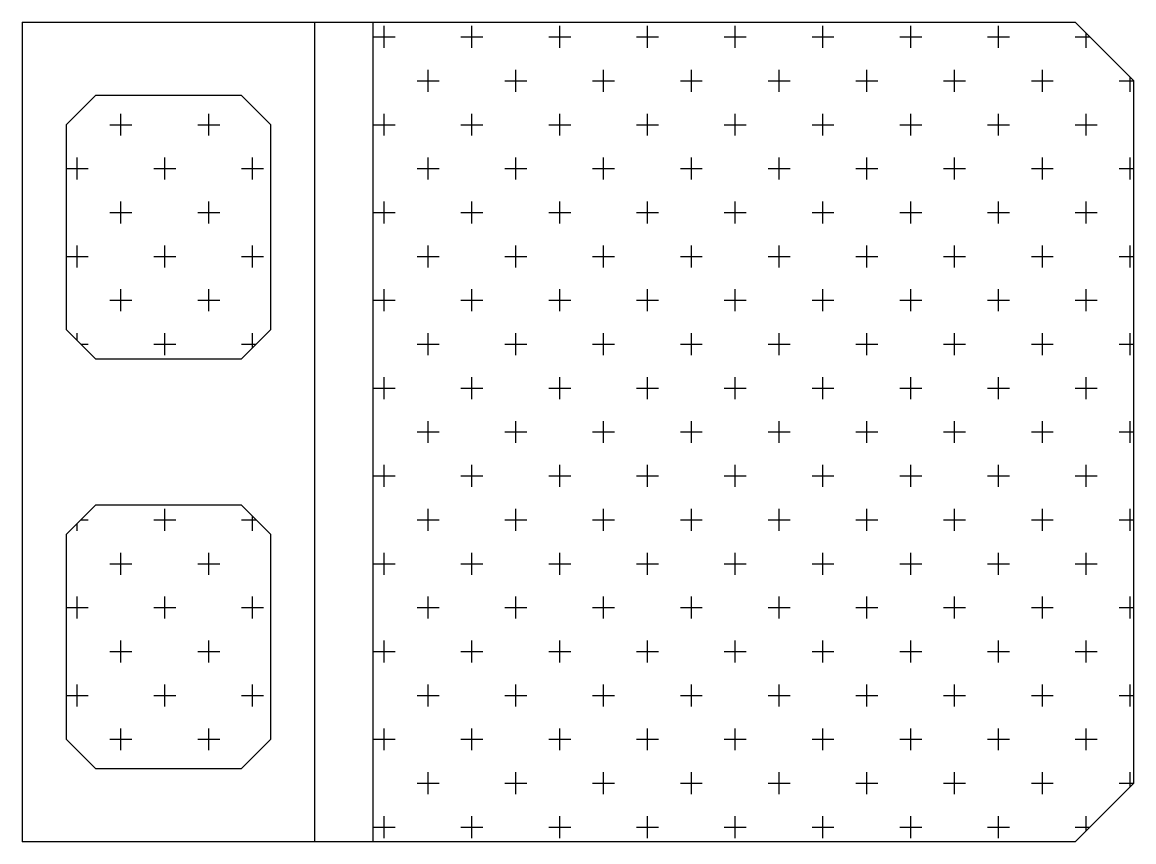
# Model space of a CAD drawing. Extents: x 0 to 1.9, y -128.2 to -126.8.
import ezdxf

# ---------------------------------------------------------------- set-up
doc = ezdxf.new("R2010")
doc.units = 0
doc.header["$MEASUREMENT"] = 0
doc.layers.get('0').update_dxf_attribs({"linetype": 'CONTINUOUS'})

# ---------------------------------------------------------------- blocks, each defined once
blk = doc.blocks.new('*X0')
at = {"color": 0}
for p, q in [((181.875, 358.125), (181.875, 361.875)), ((196.875, 358.125), (196.875, 361.875)), ((211.875, 358.125), (211.875, 361.875)), ((226.875, 358.125), (226.875, 361.875)), ((241.875, 358.125), (241.875, 361.875)), ((256.875, 358.125), (256.875, 361.875)), ((271.875, 358.125), (271.875, 361.875)), ((286.875, 358.125), (286.875, 361.875)), ((180, 360), (183.75, 360)), ((195, 360), (198.75, 360)), ((210, 360), (213.75, 360)), ((225, 360), (228.75, 360)), ((240, 360), (243.75, 360)), ((255, 360), (258.75, 360)), ((270, 360), (273.75, 360)), ((285, 360), (288.75, 360)), ((300, 360), (302.5, 360)), ((301.875, 358.125), (301.875, 360.625)), ((189.375, 350.625), (189.375, 354.375)), ((204.375, 350.625), (204.375, 354.375)), ((219.375, 350.625), (219.375, 354.375)), ((234.375, 350.625), (234.375, 354.375)), ((249.375, 350.625), (249.375, 354.375)), ((264.375, 350.625), (264.375, 354.375)), ((279.375, 350.625), (279.375, 354.375)), ((294.375, 350.625), (294.375, 354.375)), ((187.5, 352.5), (191.25, 352.5)), ((202.5, 352.5), (206.25, 352.5)), ((217.5, 352.5), (221.25, 352.5)), ((232.5, 352.5), (236.25, 352.5)), ((247.5, 352.5), (251.25, 352.5)), ((262.5, 352.5), (266.25, 352.5)), ((277.5, 352.5), (281.25, 352.5)), ((292.5, 352.5), (296.25, 352.5)), ((307.5, 352.5), (310, 352.5)), ((309.375, 350.625), (309.375, 353.125)), ((136.875, 343.125), (136.875, 346.875)), ((151.875, 343.125), (151.875, 346.875)), ((181.875, 343.125), (181.875, 346.875)), ((196.875, 343.125), (196.875, 346.875)), ((211.875, 343.125), (211.875, 346.875)), ((226.875, 343.125), (226.875, 346.875)), ((241.875, 343.125), (241.875, 346.875)), ((256.875, 343.125), (256.875, 346.875)), ((271.875, 343.125), (271.875, 346.875)), ((286.875, 343.125), (286.875, 346.875)), ((301.875, 343.125), (301.875, 346.875)), ((135, 345), (138.75, 345)), ((150, 345), (153.75, 345)), ((180, 345), (183.75, 345)), ((195, 345), (198.75, 345)), ((210, 345), (213.75, 345)), ((225, 345), (228.75, 345)), ((240, 345), (243.75, 345)), ((255, 345), (258.75, 345)), ((270, 345), (273.75, 345)), ((285, 345), (288.75, 345)), ((300, 345), (303.75, 345)), ((129.375, 335.625), (129.375, 339.375)), ((144.375, 335.625), (144.375, 339.375)), ((159.375, 335.625), (159.375, 339.375)), ((189.375, 335.625), (189.375, 339.375)), ((204.375, 335.625), (204.375, 339.375)), ((219.375, 335.625), (219.375, 339.375)), ((234.375, 335.625), (234.375, 339.375)), ((249.375, 335.625), (249.375, 339.375)), ((264.375, 335.625), (264.375, 339.375)), ((279.375, 335.625), (279.375, 339.375)), ((294.375, 335.625), (294.375, 339.375)), ((309.375, 335.625), (309.375, 339.375)), ((127.5, 337.5), (131.25, 337.5)), ((142.5, 337.5), (146.25, 337.5)), ((157.5, 337.5), (161.25, 337.5)), ((187.5, 337.5), (191.25, 337.5)), ((202.5, 337.5), (206.25, 337.5)), ((217.5, 337.5), (221.25, 337.5)), ((232.5, 337.5), (236.25, 337.5)), ((247.5, 337.5), (251.25, 337.5)), ((262.5, 337.5), (266.25, 337.5)), ((277.5, 337.5), (281.25, 337.5)), ((292.5, 337.5), (296.25, 337.5)), ((307.5, 337.5), (310, 337.5)), ((136.875, 328.125), (136.875, 331.875)), ((151.875, 328.125), (151.875, 331.875)), ((181.875, 328.125), (181.875, 331.875)), ((196.875, 328.125), (196.875, 331.875)), ((211.875, 328.125), (211.875, 331.875)), ((226.875, 328.125), (226.875, 331.875)), ((241.875, 328.125), (241.875, 331.875)), ((256.875, 328.125), (256.875, 331.875)), ((271.875, 328.125), (271.875, 331.875)), ((286.875, 328.125), (286.875, 331.875)), ((301.875, 328.125), (301.875, 331.875)), ((135, 330), (138.75, 330)), ((150, 330), (153.75, 330)), ((180, 330), (183.75, 330)), ((195, 330), (198.75, 330)), ((210, 330), (213.75, 330)), ((225, 330), (228.75, 330)), ((240, 330), (243.75, 330)), ((255, 330), (258.75, 330)), ((270, 330), (273.75, 330)), ((285, 330), (288.75, 330)), ((300, 330), (303.75, 330)), ((129.375, 320.625), (129.375, 324.375)), ((144.375, 320.625), (144.375, 324.375)), ((159.375, 320.625), (159.375, 324.375)), ((189.375, 320.625), (189.375, 324.375)), ((204.375, 320.625), (204.375, 324.375)), ((219.375, 320.625), (219.375, 324.375)), ((234.375, 320.625), (234.375, 324.375)), ((249.375, 320.625), (249.375, 324.375)), ((264.375, 320.625), (264.375, 324.375)), ((279.375, 320.625), (279.375, 324.375)), ((294.375, 320.625), (294.375, 324.375)), ((309.375, 320.625), (309.375, 324.375)), ((127.5, 322.5), (131.25, 322.5)), ((142.5, 322.5), (146.25, 322.5)), ((157.5, 322.5), (161.25, 322.5)), ((187.5, 322.5), (191.25, 322.5)), ((202.5, 322.5), (206.25, 322.5)), ((217.5, 322.5), (221.25, 322.5)), ((232.5, 322.5), (236.25, 322.5)), ((247.5, 322.5), (251.25, 322.5)), ((262.5, 322.5), (266.25, 322.5)), ((277.5, 322.5), (281.25, 322.5)), ((292.5, 322.5), (296.25, 322.5)), ((307.5, 322.5), (310, 322.5)), ((136.875, 313.125), (136.875, 316.875)), ((151.875, 313.125), (151.875, 316.875)), ((181.875, 313.125), (181.875, 316.875)), ((196.875, 313.125), (196.875, 316.875)), ((211.875, 313.125), (211.875, 316.875)), ((226.875, 313.125), (226.875, 316.875)), ((241.875, 313.125), (241.875, 316.875)), ((256.875, 313.125), (256.875, 316.875)), ((271.875, 313.125), (271.875, 316.875)), ((286.875, 313.125), (286.875, 316.875)), ((301.875, 313.125), (301.875, 316.875)), ((135, 315), (138.75, 315)), ((150, 315), (153.75, 315)), ((180, 315), (183.75, 315)), ((195, 315), (198.75, 315)), ((210, 315), (213.75, 315)), ((225, 315), (228.75, 315)), ((240, 315), (243.75, 315)), ((255, 315), (258.75, 315)), ((270, 315), (273.75, 315)), ((285, 315), (288.75, 315)), ((300, 315), (303.75, 315)), ((129.375, 308.125), (129.375, 309.375)), ((144.375, 305.625), (144.375, 309.375)), ((159.375, 306.875), (159.375, 309.375)), ((189.375, 305.625), (189.375, 309.375)), ((204.375, 305.625), (204.375, 309.375)), ((219.375, 305.625), (219.375, 309.375)), ((234.375, 305.625), (234.375, 309.375)), ((249.375, 305.625), (249.375, 309.375)), ((264.375, 305.625), (264.375, 309.375)), ((279.375, 305.625), (279.375, 309.375)), ((294.375, 305.625), (294.375, 309.375)), ((309.375, 305.625), (309.375, 309.375)), ((130, 307.5), (131.25, 307.5)), ((142.5, 307.5), (146.25, 307.5)), ((157.5, 307.5), (160, 307.5)), ((187.5, 307.5), (191.25, 307.5)), ((202.5, 307.5), (206.25, 307.5)), ((217.5, 307.5), (221.25, 307.5)), ((232.5, 307.5), (236.25, 307.5)), ((247.5, 307.5), (251.25, 307.5)), ((262.5, 307.5), (266.25, 307.5)), ((277.5, 307.5), (281.25, 307.5)), ((292.5, 307.5), (296.25, 307.5)), ((307.5, 307.5), (310, 307.5)), ((181.875, 298.125), (181.875, 301.875)), ((196.875, 298.125), (196.875, 301.875)), ((211.875, 298.125), (211.875, 301.875)), ((226.875, 298.125), (226.875, 301.875)), ((241.875, 298.125), (241.875, 301.875)), ((256.875, 298.125), (256.875, 301.875)), ((271.875, 298.125), (271.875, 301.875)), ((286.875, 298.125), (286.875, 301.875)), ((301.875, 298.125), (301.875, 301.875)), ((180, 300), (183.75, 300)), ((195, 300), (198.75, 300)), ((210, 300), (213.75, 300)), ((225, 300), (228.75, 300)), ((240, 300), (243.75, 300)), ((255, 300), (258.75, 300)), ((270, 300), (273.75, 300)), ((285, 300), (288.75, 300)), ((300, 300), (303.75, 300)), ((189.375, 290.625), (189.375, 294.375)), ((204.375, 290.625), (204.375, 294.375)), ((219.375, 290.625), (219.375, 294.375)), ((234.375, 290.625), (234.375, 294.375)), ((249.375, 290.625), (249.375, 294.375)), ((264.375, 290.625), (264.375, 294.375)), ((279.375, 290.625), (279.375, 294.375)), ((294.375, 290.625), (294.375, 294.375)), ((309.375, 290.625), (309.375, 294.375)), ((187.5, 292.5), (191.25, 292.5)), ((202.5, 292.5), (206.25, 292.5)), ((217.5, 292.5), (221.25, 292.5)), ((232.5, 292.5), (236.25, 292.5)), ((247.5, 292.5), (251.25, 292.5)), ((262.5, 292.5), (266.25, 292.5)), ((277.5, 292.5), (281.25, 292.5)), ((292.5, 292.5), (296.25, 292.5)), ((307.5, 292.5), (310, 292.5)), ((180, 285), (183.75, 285)), ((181.875, 283.125), (181.875, 286.875)), ((195, 285), (198.75, 285)), ((196.875, 283.125), (196.875, 286.875)), ((210, 285), (213.75, 285)), ((211.875, 283.125), (211.875, 286.875)), ((225, 285), (228.75, 285)), ((226.875, 283.125), (226.875, 286.875)), ((240, 285), (243.75, 285)), ((241.875, 283.125), (241.875, 286.875)), ((255, 285), (258.75, 285)), ((256.875, 283.125), (256.875, 286.875)), ((270, 285), (273.75, 285)), ((271.875, 283.125), (271.875, 286.875)), ((285, 285), (288.75, 285)), ((286.875, 283.125), (286.875, 286.875)), ((300, 285), (303.75, 285)), ((301.875, 283.125), (301.875, 286.875)), ((144.375, 275.625), (144.375, 279.375)), ((189.375, 275.625), (189.375, 279.375)), ((204.375, 275.625), (204.375, 279.375)), ((219.375, 275.625), (219.375, 279.375)), ((234.375, 275.625), (234.375, 279.375)), ((249.375, 275.625), (249.375, 279.375)), ((264.375, 275.625), (264.375, 279.375)), ((279.375, 275.625), (279.375, 279.375)), ((294.375, 275.625), (294.375, 279.375)), ((309.375, 275.625), (309.375, 279.375)), ((130, 277.5), (131.25, 277.5)), ((142.5, 277.5), (146.25, 277.5)), ((157.5, 277.5), (160, 277.5)), ((159.375, 275.625), (159.375, 278.125)), ((187.5, 277.5), (191.25, 277.5)), ((202.5, 277.5), (206.25, 277.5)), ((217.5, 277.5), (221.25, 277.5)), ((232.5, 277.5), (236.25, 277.5)), ((247.5, 277.5), (251.25, 277.5)), ((262.5, 277.5), (266.25, 277.5)), ((277.5, 277.5), (281.25, 277.5)), ((292.5, 277.5), (296.25, 277.5)), ((307.5, 277.5), (310, 277.5)), ((129.375, 275.625), (129.375, 276.875)), ((136.875, 268.125), (136.875, 271.875)), ((151.875, 268.125), (151.875, 271.875)), ((181.875, 268.125), (181.875, 271.875)), ((196.875, 268.125), (196.875, 271.875)), ((211.875, 268.125), (211.875, 271.875)), ((226.875, 268.125), (226.875, 271.875)), ((241.875, 268.125), (241.875, 271.875)), ((256.875, 268.125), (256.875, 271.875)), ((271.875, 268.125), (271.875, 271.875)), ((286.875, 268.125), (286.875, 271.875)), ((301.875, 268.125), (301.875, 271.875)), ((135, 270), (138.75, 270)), ((150, 270), (153.75, 270)), ((180, 270), (183.75, 270)), ((195, 270), (198.75, 270)), ((210, 270), (213.75, 270)), ((225, 270), (228.75, 270)), ((240, 270), (243.75, 270)), ((255, 270), (258.75, 270)), ((270, 270), (273.75, 270)), ((285, 270), (288.75, 270)), ((300, 270), (303.75, 270)), ((129.375, 260.625), (129.375, 264.375)), ((144.375, 260.625), (144.375, 264.375)), ((159.375, 260.625), (159.375, 264.375)), ((189.375, 260.625), (189.375, 264.375)), ((204.375, 260.625), (204.375, 264.375)), ((219.375, 260.625), (219.375, 264.375)), ((234.375, 260.625), (234.375, 264.375)), ((249.375, 260.625), (249.375, 264.375)), ((264.375, 260.625), (264.375, 264.375)), ((279.375, 260.625), (279.375, 264.375)), ((294.375, 260.625), (294.375, 264.375)), ((309.375, 260.625), (309.375, 264.375)), ((127.5, 262.5), (131.25, 262.5)), ((142.5, 262.5), (146.25, 262.5)), ((157.5, 262.5), (161.25, 262.5)), ((187.5, 262.5), (191.25, 262.5)), ((202.5, 262.5), (206.25, 262.5)), ((217.5, 262.5), (221.25, 262.5)), ((232.5, 262.5), (236.25, 262.5)), ((247.5, 262.5), (251.25, 262.5)), ((262.5, 262.5), (266.25, 262.5)), ((277.5, 262.5), (281.25, 262.5)), ((292.5, 262.5), (296.25, 262.5)), ((307.5, 262.5), (310, 262.5)), ((136.875, 253.125), (136.875, 256.875)), ((151.875, 253.125), (151.875, 256.875)), ((181.875, 253.125), (181.875, 256.875)), ((196.875, 253.125), (196.875, 256.875)), ((211.875, 253.125), (211.875, 256.875)), ((226.875, 253.125), (226.875, 256.875)), ((241.875, 253.125), (241.875, 256.875)), ((256.875, 253.125), (256.875, 256.875)), ((271.875, 253.125), (271.875, 256.875)), ((286.875, 253.125), (286.875, 256.875)), ((301.875, 253.125), (301.875, 256.875)), ((135, 255), (138.75, 255)), ((150, 255), (153.75, 255)), ((180, 255), (183.75, 255)), ((195, 255), (198.75, 255)), ((210, 255), (213.75, 255)), ((225, 255), (228.75, 255)), ((240, 255), (243.75, 255)), ((255, 255), (258.75, 255)), ((270, 255), (273.75, 255)), ((285, 255), (288.75, 255)), ((300, 255), (303.75, 255)), ((129.375, 245.625), (129.375, 249.375)), ((144.375, 245.625), (144.375, 249.375)), ((159.375, 245.625), (159.375, 249.375)), ((189.375, 245.625), (189.375, 249.375)), ((204.375, 245.625), (204.375, 249.375)), ((219.375, 245.625), (219.375, 249.375)), ((234.375, 245.625), (234.375, 249.375)), ((249.375, 245.625), (249.375, 249.375)), ((264.375, 245.625), (264.375, 249.375)), ((279.375, 245.625), (279.375, 249.375)), ((294.375, 245.625), (294.375, 249.375)), ((309.375, 245.625), (309.375, 249.375)), ((127.5, 247.5), (131.25, 247.5)), ((142.5, 247.5), (146.25, 247.5)), ((157.5, 247.5), (161.25, 247.5)), ((187.5, 247.5), (191.25, 247.5)), ((202.5, 247.5), (206.25, 247.5)), ((217.5, 247.5), (221.25, 247.5)), ((232.5, 247.5), (236.25, 247.5)), ((247.5, 247.5), (251.25, 247.5)), ((262.5, 247.5), (266.25, 247.5)), ((277.5, 247.5), (281.25, 247.5)), ((292.5, 247.5), (296.25, 247.5)), ((307.5, 247.5), (310, 247.5)), ((136.875, 238.125), (136.875, 241.875)), ((151.875, 238.125), (151.875, 241.875)), ((181.875, 238.125), (181.875, 241.875)), ((196.875, 238.125), (196.875, 241.875)), ((211.875, 238.125), (211.875, 241.875)), ((226.875, 238.125), (226.875, 241.875)), ((241.875, 238.125), (241.875, 241.875)), ((256.875, 238.125), (256.875, 241.875)), ((271.875, 238.125), (271.875, 241.875)), ((286.875, 238.125), (286.875, 241.875)), ((301.875, 238.125), (301.875, 241.875)), ((135, 240), (138.75, 240)), ((150, 240), (153.75, 240)), ((180, 240), (183.75, 240)), ((195, 240), (198.75, 240)), ((210, 240), (213.75, 240)), ((225, 240), (228.75, 240)), ((240, 240), (243.75, 240)), ((255, 240), (258.75, 240)), ((270, 240), (273.75, 240)), ((285, 240), (288.75, 240)), ((300, 240), (303.75, 240)), ((189.375, 230.625), (189.375, 234.375)), ((204.375, 230.625), (204.375, 234.375)), ((219.375, 230.625), (219.375, 234.375)), ((234.375, 230.625), (234.375, 234.375)), ((249.375, 230.625), (249.375, 234.375)), ((264.375, 230.625), (264.375, 234.375)), ((279.375, 230.625), (279.375, 234.375)), ((294.375, 230.625), (294.375, 234.375)), ((309.375, 231.875), (309.375, 234.375)), ((187.5, 232.5), (191.25, 232.5)), ((202.5, 232.5), (206.25, 232.5)), ((217.5, 232.5), (221.25, 232.5)), ((232.5, 232.5), (236.25, 232.5)), ((247.5, 232.5), (251.25, 232.5)), ((262.5, 232.5), (266.25, 232.5)), ((277.5, 232.5), (281.25, 232.5)), ((292.5, 232.5), (296.25, 232.5)), ((307.5, 232.5), (310, 232.5)), ((181.875, 223.125), (181.875, 226.875)), ((196.875, 223.125), (196.875, 226.875)), ((211.875, 223.125), (211.875, 226.875)), ((226.875, 223.125), (226.875, 226.875)), ((241.875, 223.125), (241.875, 226.875)), ((256.875, 223.125), (256.875, 226.875)), ((271.875, 223.125), (271.875, 226.875)), ((286.875, 223.125), (286.875, 226.875)), ((301.875, 224.375), (301.875, 226.875)), ((180, 225), (183.75, 225)), ((195, 225), (198.75, 225)), ((210, 225), (213.75, 225)), ((225, 225), (228.75, 225)), ((240, 225), (243.75, 225)), ((255, 225), (258.75, 225)), ((270, 225), (273.75, 225)), ((285, 225), (288.75, 225)), ((300, 225), (302.5, 225))]:
    blk.add_line(p, q, dxfattribs=at)

msp = doc.modelspace()

# ---------------------------------------------------------------- linework, layer by layer
for p, q in [((0, -126.8), (0, -128.2)), ((0, -126.8), (0.6, -126.8)), ((0.5, -128.2), (0.5, -126.8)), ((0.6, -128.2), (0.6, -126.8)), ((0.6, -126.8), (1.8, -126.8)), ((1.9, -126.9), (1.8, -126.8)), ((1.9, -128.1), (1.9, -126.9)), ((1.8, -128.2), (1.9, -128.1)), ((0.6, -128.2), (0, -128.2)), ((1.8, -128.2), (0.6, -128.2))]:
    msp.add_line(p, q)
for points in [[(0.075, -126.975), (0.075, -127.325), (0.125, -127.375), (0.375, -127.375), (0.425, -127.325), (0.425, -126.975), (0.375, -126.925), (0.125, -126.925)], [(0.075, -127.675), (0.075, -128.025), (0.125, -128.075), (0.375, -128.075), (0.425, -128.025), (0.425, -127.675), (0.375, -127.625), (0.125, -127.625)]]:
    msp.add_lwpolyline(points, close=True)

# ---------------------------------------------------------------- block references
at = {"xscale": 0.01, "yscale": 0.01, "zscale": 0.01}
msp.add_blockref('*X0', (-1.2, -130.425), dxfattribs=at)

doc.saveas('drawing.dxf')
